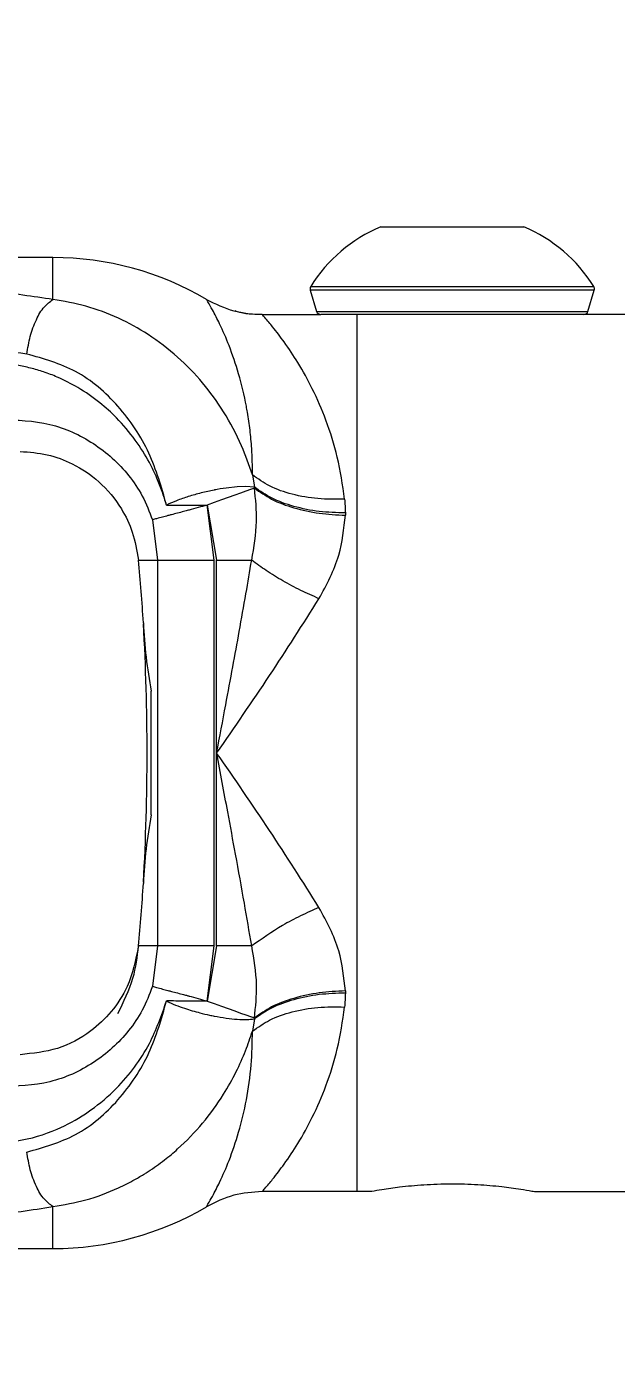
# Model space of a CAD drawing. Header units: feet. Extents: x -21 to 5170, y -254 to 1413.
# Drawn here: x 1856.008 to 1857.304, y 48.588 to 51.537 of the extents above; entities that cross this region are included whole.
import ezdxf
from ezdxf import colors
from ezdxf.entities.mleader import LeaderData, LeaderLine
from ezdxf.math import Vec2, Vec3

# ---------------------------------------------------------------- set-up
doc = ezdxf.new("R2010")
doc.units = ezdxf.units.FT
doc.header["$MEASUREMENT"] = 0
doc.layers.add('ATI CENTER SUPPORT', color=7, linetype='Continuous')
doc.layers.add('G-ANNO-TEXT', color=1, linetype='Continuous')
doc.styles.add('NEI-A', font='arial.ttf')

msp = doc.modelspace()

# ---------------------------------------------------------------- leaders
at = {"layer": 'G-ANNO-TEXT'}
ml = msp.add_multileader_mtext('Standard', dxfattribs=at)
ml.set_content('(TYP.) DC STRINGS FROM TRACKER TABLES ', color=256, style='NEI-A')
ml.set_leader_properties()
ml.build(insert=Vec2(0, 0))
ml.multileader.update_dxf_attribs({"dogleg_length": 0.89968, "arrow_head_size": 3})
ctx = ml.context
ctx.base_point, ctx.char_height, ctx.arrow_head_size, ctx.landing_gap_size, ctx.plane_origin = Vec3(1874.6988, 43.81809), 2, 3, 1.53573, Vec3(1922.73585, 88.3542)
notes = []
notes.append((ctx, [(0, (1, 1, 0), (1873.79912, 43.81809), (1, 0), 0.89968, [(0, [(1854.93558, 59.43313)], 0, [])])]))
ctx.mtext.insert, ctx.mtext.width, ctx.mtext.flow_direction = Vec3(1876.23453, 44.83514), 33.7171351, 5
ctx.mtext.has_bg_fill, ctx.mtext.bg_color, ctx.mtext.bg_scale_factor, ctx.mtext.bg_transparency, ctx.mtext.use_window_bg_color = 1, -1073741824, 1.5, 0, 1
for ctx, leaders in notes:
    for number, flags, end, landing, length, lines in leaders:
        leader = LeaderData()
        leader.index, (leader.has_last_leader_line, leader.has_dogleg_vector, leader.attachment_direction) = number, flags
        leader.last_leader_point, leader.dogleg_vector, leader.dogleg_length = Vec3(end), Vec3(landing), length
        for number, points, colour, breaks in lines:
            line = LeaderLine()
            line.index, line.vertices, line.color, line.breaks = number, Vec3.list(points), colors.encode_raw_color(colour), breaks
            leader.lines.append(line)
        ctx.leaders.append(leader)

# ---------------------------------------------------------------- next in the draw order: linework, layer by layer
at = {"layer": 'ATI CENTER SUPPORT', "color": 8, "linetype": 'Continuous', "lineweight": 15}
for p, q in [((1856.7862, 51.09696), (1857.10074, 51.09696)), ((1856.06518, 51.02942), (1855.40804, 51.02942)), ((1856.06518, 50.93717), (1856.06518, 51.02942)), ((1856.63215, 50.96559), (1857.25478, 50.96559)), ((1856.63111, 50.95777), (1856.64496, 50.9109)), ((1857.25583, 50.95777), (1856.63111, 50.95777)), ((1857.24198, 50.9109), (1857.25583, 50.95777)), ((1856.52538, 50.90399), (1856.65421, 50.90399)), ((1856.64496, 50.9109), (1857.24198, 50.9109)), ((1859.29771, 50.90399), (1856.65421, 50.90399)), ((1856.73455, 48.97429), (1856.73455, 50.90399)), ((1856.50404, 50.55113), (1856.50835, 50.52402)), ((1856.50835, 50.52197), (1856.50835, 50.52402)), ((1856.42005, 50.36367), (1856.40411, 50.48509)), ((1856.40433, 50.48482), (1856.42532, 50.36367)), ((1856.70838, 50.46736), (1856.70838, 50.46257)), ((1856.284, 50.45237), (1856.29555, 50.36367)), ((1856.25327, 50.36367), (1856.42005, 50.36367)), ((1856.29555, 50.36367), (1856.29555, 49.5146)), ((1856.42005, 49.5146), (1856.42005, 50.36367)), ((1856.42532, 49.5146), (1856.42532, 50.36367)), ((1856.42532, 50.36367), (1856.50231, 50.36367)), ((1856.28135, 49.80313), (1856.28135, 50.07515)), ((1856.42005, 49.5146), (1856.25327, 49.5146)), ((1856.29555, 49.5146), (1856.284, 49.4259)), ((1856.40411, 49.39318), (1856.42005, 49.5146)), ((1856.42532, 49.5146), (1856.40433, 49.39345)), ((1856.50231, 49.5146), (1856.42532, 49.5146)), ((1856.70838, 49.4157), (1856.70838, 49.41091)), ((1856.50835, 49.35425), (1856.50404, 49.32714)), ((1856.50835, 49.35425), (1856.50835, 49.3563)), ((1856.7649, 48.97429), (1856.52538, 48.97429)), ((1857.12438, 48.97429), (1859.29771, 48.97429)), ((1856.06518, 48.84885), (1856.06518, 48.9411)), ((1855.40804, 48.84885), (1856.06518, 48.84885))]:
    msp.add_line(p, q, dxfattribs=at)
at = {"layer": 'ATI CENTER SUPPORT', "color": 8, "linetype": 'Continuous', "lineweight": 15, "flags": 128}
for points in [[(1856.50835, 50.52197), (1856.49989, 50.51895), (1856.48971, 50.51532), (1856.47798, 50.51113), (1856.46492, 50.50646), (1856.45076, 50.5014), (1856.43575, 50.49604), (1856.42019, 50.49048), (1856.40433, 50.48482)], [(1856.50835, 50.52402), (1856.48851, 50.52548), (1856.47076, 50.52486), (1856.44616, 50.52227), (1856.43319, 50.52028), (1856.42664, 50.51913), (1856.42336, 50.51853), (1856.42173, 50.51822), (1856.42091, 50.51806), (1856.42032, 50.51792), (1856.42016, 50.5179), (1856.42013, 50.5179), (1856.42011, 50.51791)], [(1856.40433, 49.39345), (1856.42019, 49.38779), (1856.43575, 49.38223), (1856.45076, 49.37687), (1856.46492, 49.37181), (1856.47798, 49.36715), (1856.48971, 49.36296), (1856.49989, 49.35932), (1856.50835, 49.3563)]]:
    msp.add_lwpolyline(points, dxfattribs=at)
at = {"layer": 'ATI CENTER SUPPORT', "color": 8, "linetype": 'Continuous', "lineweight": 15}
for centre, radius, start, end in [((1856.91396, 50.79114), 0.33143, 112.67391, 148.2419), ((1856.97302, 50.79119), 0.33137, 31.75485, 67.32933), ((1856.06517, 50.36366), 0.66575, 59.49746, 89.99959), ((1856.64034, 50.96051), 0.00964, 148.23064, 196.51823), ((1857.24657, 50.9605), 0.00966, 343.57857, 31.7378), ((1856.65422, 50.91363), 0.00965, 196.46921, 269.99037), ((1857.23272, 50.91363), 0.00965, 270.00963, 343.53079), ((1853.02986, 50.04045), 3.23957, 3.28252, 5.72613), ((1857.34271, 50.27283), 1.07961, 182.48922, 190.55094), ((1851.20107, 49.93914), 5.07117, 356.78493, 3.21507), ((1857.3427, 49.60544), 1.0796, 169.44903, 177.51078), ((1853.02984, 49.83783), 3.23959, 354.27389, 356.7175), ((1856.06518, 49.51461), 0.66575, 270.00021, 300.50065)]:
    msp.add_arc(centre, radius, start, end, dxfattribs=at)
for points, knots in [([(1856.06518, 50.93717), (1856.02131, 50.9436), (1855.94518, 50.95474), (1855.84749, 50.96351), (1855.77318, 50.9688), (1855.71103, 50.97223), (1855.65015, 50.97478), (1855.56787, 50.97724), (1855.46432, 50.97854), (1855.34044, 50.97731), (1855.21726, 50.97359), (1855.13577, 50.96831), (1855.09436, 50.96564)], [0, 0, 0, 0, 0.1366654, 0.2371398, 0.3023047, 0.3663392, 0.4290226, 0.4901704, 0.6201185, 0.7482612, 0.8720844, 1, 1, 1, 1]), ([(1856.00776, 50.81707), (1856.00988, 50.8301), (1856.0141, 50.85606), (1856.02721, 50.89108), (1856.04303, 50.92024), (1856.05857, 50.93212), (1856.06518, 50.93717)], [0, 0, 0, 0, 0.288569, 0.5749032, 0.8192573, 1, 1, 1, 1]), ([(1856.50404, 50.55113), (1856.49651, 50.57266), (1856.47966, 50.62088), (1856.443, 50.68921), (1856.39568, 50.75486), (1856.34006, 50.81249), (1856.27765, 50.86037), (1856.20938, 50.8977), (1856.13898, 50.92435), (1856.08944, 50.93296), (1856.06518, 50.93717)], [0, 0, 0, 0, 0.11077333, 0.24811088, 0.3752172, 0.50318201, 0.63615884, 0.75597721, 0.88046911, 1, 1, 1, 1]), ([(1856.50404, 50.55113), (1856.50402, 50.56089), (1856.50399, 50.58034), (1856.50236, 50.61326), (1856.49903, 50.64951), (1856.49454, 50.68041), (1856.48713, 50.72193), (1856.47525, 50.77141), (1856.45488, 50.83189), (1856.43464, 50.87859), (1856.41848, 50.91035), (1856.40849, 50.92801), (1856.40407, 50.93552), (1856.40299, 50.93735)], [0, 0, 0, 0, 0.0724689, 0.1443743, 0.2446658, 0.3426391, 0.3761157, 0.5577768, 0.7198114, 0.8493606, 0.9353, 0.9842305, 1, 1, 1, 1]), ([(1856.40299, 50.93735), (1856.42259, 50.92756), (1856.46118, 50.90829), (1856.50421, 50.9054), (1856.52538, 50.90399)], [0, 0, 0, 0, 0.50786415, 1, 1, 1, 1]), ([(1856.52538, 50.90399), (1856.50619, 50.90414), (1856.4858, 50.9043), (1856.46708, 50.91141), (1856.46598, 50.91183)], [0, 0, 0, 0, 0.9409931, 1, 1, 1, 1]), ([(1856.7066, 50.49795), (1856.70216, 50.52892), (1856.69369, 50.58789), (1856.66803, 50.66891), (1856.63813, 50.73817), (1856.60647, 50.79541), (1856.57659, 50.84048), (1856.55177, 50.87306), (1856.53524, 50.89283), (1856.52739, 50.90171), (1856.52538, 50.90399)], [0, 0, 0, 0, 0.2074684, 0.3950883, 0.5623922, 0.707923, 0.8289197, 0.9212576, 0.9798376, 1, 1, 1, 1]), ([(1856.00776, 50.81707), (1855.9384, 50.82666), (1855.79565, 50.84641), (1855.57604, 50.85539), (1855.35213, 50.85698), (1855.20255, 50.84823), (1855.1284, 50.84389)], [0, 0, 0, 0, 0.2381697, 0.490197, 0.7472647, 1, 1, 1, 1]), ([(1856.31508, 50.48451), (1856.30401, 50.52346), (1856.28162, 50.60222), (1856.21326, 50.70474), (1856.12079, 50.78521), (1856.04472, 50.80665), (1856.00776, 50.81707)], [0, 0, 0, 0, 0.25232951, 0.51018012, 0.76194868, 1, 1, 1, 1]), ([(1856.31508, 50.48451), (1856.31201, 50.49461), (1856.30587, 50.51478), (1856.29339, 50.54611), (1856.27485, 50.58451), (1856.24629, 50.62998), (1856.2092, 50.67396), (1856.16666, 50.71262), (1856.12286, 50.74297), (1856.08066, 50.76449), (1856.04543, 50.77795), (1856.01606, 50.78658), (1855.98268, 50.79355), (1855.94479, 50.79817), (1855.9168, 50.79753), (1855.90288, 50.79721)], [0, 0, 0, 0, 0.0566662, 0.1131825, 0.1808773, 0.285419, 0.4006003, 0.4886264, 0.5934316, 0.6856897, 0.7422921, 0.7957348, 0.849838, 0.9253121, 1, 1, 1, 1]), ([(1855.94939, 50.67271), (1855.98619, 50.67173), (1856.05821, 50.6698), (1856.15721, 50.62435), (1856.22341, 50.56482), (1856.264, 50.50484), (1856.27723, 50.47012), (1856.28399, 50.45238)], [0, 0, 0, 0, 0.254677, 0.4984567, 0.7414499, 0.8678516, 1, 1, 1, 1]), ([(1855.99317, 50.60279), (1856.01317, 50.6012), (1856.05274, 50.59806), (1856.11244, 50.57595), (1856.17028, 50.53713), (1856.21411, 50.48382), (1856.24302, 50.42398), (1856.24972, 50.38455), (1856.25327, 50.36367)], [0, 0, 0, 0, 0.1552996, 0.3072913, 0.4889365, 0.6906041, 0.8362047, 1, 1, 1, 1]), ([(1856.7066, 50.49795), (1856.68701, 50.49765), (1856.64817, 50.49706), (1856.59256, 50.50702), (1856.54293, 50.52352), (1856.51631, 50.54242), (1856.50404, 50.55113)], [0, 0, 0, 0, 0.2743567, 0.5439125, 0.7898923, 1, 1, 1, 1]), ([(1856.50231, 50.36367), (1856.50733, 50.39203), (1856.51664, 50.44458), (1856.51096, 50.49758), (1856.50835, 50.52197)], [0, 0, 0, 0, 0.5398022, 1, 1, 1, 1]), ([(1856.70838, 50.46736), (1856.68915, 50.46791), (1856.65092, 50.46901), (1856.59635, 50.48036), (1856.54747, 50.49731), (1856.5207, 50.51559), (1856.50835, 50.52402)], [0, 0, 0, 0, 0.27253167, 0.54165932, 0.78856702, 1, 1, 1, 1]), ([(1856.50835, 50.52197), (1856.5207, 50.51342), (1856.54746, 50.49487), (1856.59631, 50.47728), (1856.65086, 50.46514), (1856.68914, 50.46343), (1856.70838, 50.46257)], [0, 0, 0, 0, 0.2117831, 0.4589788, 0.7280398, 1, 1, 1, 1]), ([(1856.42011, 50.51791), (1856.41043, 50.51586), (1856.39119, 50.51178), (1856.3635, 50.50382), (1856.33794, 50.49519), (1856.32229, 50.48812), (1856.31497, 50.48482)], [0, 0, 0, 0, 0.2685213, 0.5338889, 0.7820089, 1, 1, 1, 1]), ([(1856.7066, 50.49795), (1856.70706, 50.49288), (1856.70799, 50.4827), (1856.70825, 50.47249), (1856.70838, 50.46736)], [0, 0, 0, 0, 0.4985896, 1, 1, 1, 1]), ([(1856.40442, 50.48475), (1856.39116, 50.48098), (1856.37745, 50.47708), (1856.36011, 50.47255), (1856.34717, 50.46912), (1856.3322, 50.46516), (1856.31679, 50.46107), (1856.30591, 50.45819), (1856.29448, 50.45516), (1856.28704, 50.45319), (1856.28399, 50.45238)], [0, 0, 0, 0, 0.3315718, 0.3430207, 0.4312031, 0.6534231, 0.7156293, 0.8146898, 0.9242315, 1, 1, 1, 1]), ([(1856.31508, 50.48451), (1856.32868, 50.48465), (1856.35846, 50.48495), (1856.38824, 50.48482), (1856.40442, 50.48475)], [0, 0, 0, 0, 0.4564928, 1, 1, 1, 1]), ([(1856.65036, 50.27876), (1856.66725, 50.30996), (1856.69847, 50.36761), (1856.70526, 50.43269), (1856.70838, 50.46257)], [0, 0, 0, 0, 0.5409691, 1, 1, 1, 1]), ([(1856.42532, 49.93914), (1856.43201, 49.97455), (1856.44394, 50.03776), (1856.46056, 50.12699), (1856.47543, 50.20842), (1856.48936, 50.28668), (1856.49816, 50.33901), (1856.50231, 50.36367)], [0, 0, 0, 0, 0.2505758, 0.4473057, 0.6310284, 0.8261528, 1, 1, 1, 1]), ([(1856.65036, 50.27876), (1856.63693, 50.28473), (1856.60991, 50.29672), (1856.57125, 50.31755), (1856.535, 50.33953), (1856.51289, 50.35586), (1856.50231, 50.36367)], [0, 0, 0, 0, 0.25752022, 0.51818985, 0.76949198, 1, 1, 1, 1]), ([(1856.42532, 49.93914), (1856.46452, 49.99567), (1856.54193, 50.10729), (1856.61453, 50.2221), (1856.65036, 50.27876)], [0, 0, 0, 0, 0.5064535, 1, 1, 1, 1]), ([(1856.50231, 49.5146), (1856.49702, 49.5459), (1856.48565, 49.61322), (1856.46787, 49.7116), (1856.44748, 49.82181), (1856.43346, 49.89605), (1856.42532, 49.93914)], [0, 0, 0, 0, 0.22071323, 0.47466309, 0.69513953, 1, 1, 1, 1]), ([(1856.65036, 49.59951), (1856.61453, 49.65617), (1856.54193, 49.77098), (1856.46452, 49.8826), (1856.42532, 49.93914)], [0, 0, 0, 0, 0.4935462, 1, 1, 1, 1]), ([(1856.65036, 49.59951), (1856.63672, 49.59342), (1856.60943, 49.58124), (1856.55898, 49.55449), (1856.52452, 49.53024), (1856.50231, 49.5146)], [0, 0, 0, 0, 0.2619917, 0.5240982, 1, 1, 1, 1]), ([(1856.70838, 49.4157), (1856.70527, 49.44557), (1856.69848, 49.51065), (1856.66725, 49.56831), (1856.65036, 49.59951)], [0, 0, 0, 0, 0.4588699, 1, 1, 1, 1]), ([(1856.25327, 49.5146), (1856.24709, 49.48393), (1856.2366, 49.43179), (1856.19559, 49.3695), (1856.14484, 49.32109), (1856.07629, 49.28401), (1856.02092, 49.27833), (1855.99318, 49.27549)], [0, 0, 0, 0, 0.2410028, 0.4096177, 0.5701892, 0.7846719, 1, 1, 1, 1]), ([(1856.20821, 49.36641), (1856.22088, 49.39181), (1856.24429, 49.43876), (1856.2507, 49.49074), (1856.25365, 49.5146)], [0, 0, 0, 0, 0.5410332, 1, 1, 1, 1]), ([(1856.50835, 49.3563), (1856.51096, 49.38068), (1856.51665, 49.43368), (1856.50734, 49.48623), (1856.50231, 49.5146)], [0, 0, 0, 0, 0.46003257, 1, 1, 1, 1]), ([(1856.28399, 49.42589), (1856.27723, 49.40815), (1856.264, 49.37343), (1856.22341, 49.31346), (1856.15721, 49.25392), (1856.05821, 49.20847), (1855.98619, 49.20654), (1855.94939, 49.20556)], [0, 0, 0, 0, 0.1321485, 0.2585501, 0.5015432, 0.745323, 1, 1, 1, 1]), ([(1856.28399, 49.42589), (1856.28704, 49.42509), (1856.29448, 49.42311), (1856.30591, 49.42008), (1856.31679, 49.4172), (1856.3322, 49.41312), (1856.34634, 49.40937), (1856.35882, 49.40607), (1856.36282, 49.40501), (1856.37745, 49.40119), (1856.39116, 49.39729), (1856.40442, 49.39352)], [0, 0, 0, 0, 0.07576956, 0.18534734, 0.28440761, 0.3465769, 0.56879734, 0.63636475, 0.65697947, 0.66842816, 1, 1, 1, 1]), ([(1856.70838, 49.4157), (1856.68914, 49.41484), (1856.65086, 49.41313), (1856.59631, 49.40099), (1856.54746, 49.3834), (1856.5207, 49.36485), (1856.50835, 49.3563)], [0, 0, 0, 0, 0.2719602, 0.5410212, 0.788217, 1, 1, 1, 1]), ([(1856.70838, 49.41091), (1856.68911, 49.41035), (1856.65083, 49.40925), (1856.59622, 49.39788), (1856.5474, 49.38092), (1856.52067, 49.36266), (1856.50835, 49.35425)], [0, 0, 0, 0, 0.2730923, 0.5423919, 0.7890435, 1, 1, 1, 1]), ([(1856.70838, 49.41091), (1856.70825, 49.40578), (1856.70799, 49.39557), (1856.70706, 49.3854), (1856.7066, 49.38032)], [0, 0, 0, 0, 0.5014289, 1, 1, 1, 1]), ([(1855.90288, 49.08106), (1855.93083, 49.08138), (1855.98949, 49.08203), (1856.06905, 49.10671), (1856.12132, 49.13482), (1856.16512, 49.1648), (1856.21852, 49.21076), (1856.27925, 49.29137), (1856.30393, 49.3619), (1856.31508, 49.39376)], [0, 0, 0, 0, 0.1497345, 0.3142247, 0.4415441, 0.4677317, 0.5996258, 0.8191518, 1, 1, 1, 1]), ([(1856.00776, 49.0612), (1856.04472, 49.07162), (1856.12079, 49.09306), (1856.21326, 49.17353), (1856.28162, 49.27605), (1856.30401, 49.35481), (1856.31508, 49.39376)], [0, 0, 0, 0, 0.2380513, 0.4898198, 0.7476705, 1, 1, 1, 1]), ([(1856.31497, 49.39346), (1856.32157, 49.39045), (1856.3346, 49.38453), (1856.35915, 49.3758), (1856.38409, 49.36844), (1856.40426, 49.36366), (1856.41482, 49.36142), (1856.41834, 49.36072), (1856.42011, 49.36036)], [0, 0, 0, 0, 0.19678, 0.3884768, 0.706829, 0.9024952, 0.9510053, 1, 1, 1, 1]), ([(1856.40442, 49.39352), (1856.38824, 49.39345), (1856.35846, 49.39332), (1856.32868, 49.39362), (1856.31508, 49.39376)], [0, 0, 0, 0, 0.5435072, 1, 1, 1, 1]), ([(1856.50404, 49.32714), (1856.51631, 49.33585), (1856.54293, 49.35474), (1856.59256, 49.37125), (1856.64817, 49.38121), (1856.68701, 49.38062), (1856.7066, 49.38032)], [0, 0, 0, 0, 0.2101091, 0.4560892, 0.7256444, 1, 1, 1, 1]), ([(1856.52538, 48.97428), (1856.52739, 48.97656), (1856.53524, 48.98544), (1856.55177, 49.00521), (1856.57659, 49.03779), (1856.60647, 49.08286), (1856.63813, 49.1401), (1856.66803, 49.20936), (1856.69369, 49.29038), (1856.70216, 49.34936), (1856.7066, 49.38032)], [0, 0, 0, 0, 0.0201622, 0.0787424, 0.1710807, 0.292077, 0.4376082, 0.6049116, 0.792531, 1, 1, 1, 1]), ([(1856.42011, 49.36036), (1856.42887, 49.35878), (1856.44563, 49.35575), (1856.46953, 49.35329), (1856.49027, 49.35229), (1856.50279, 49.35365), (1856.50835, 49.35425)], [0, 0, 0, 0, 0.3005365, 0.5751168, 0.8115121, 1, 1, 1, 1]), ([(1856.06518, 48.9411), (1856.08944, 48.94531), (1856.13898, 48.95391), (1856.19888, 48.97664), (1856.24125, 48.99804), (1856.2625, 49.01059), (1856.27841, 49.02071), (1856.29297, 49.03058), (1856.3101, 49.04331), (1856.32546, 49.05568), (1856.3549, 49.08115), (1856.39566, 49.12343), (1856.43774, 49.18158), (1856.46796, 49.23583), (1856.48897, 49.28245), (1856.49919, 49.31276), (1856.50404, 49.32714)], [0, 0, 0, 0, 0.1194941, 0.2439475, 0.3094178, 0.3501465, 0.3638135, 0.4010595, 0.4356193, 0.4675456, 0.4968754, 0.6248058, 0.7518687, 0.8446194, 0.9262566, 1, 1, 1, 1]), ([(1856.40299, 48.94092), (1856.40407, 48.94276), (1856.4085, 48.95027), (1856.41849, 48.96794), (1856.43464, 48.9997), (1856.45488, 49.04639), (1856.47529, 49.10689), (1856.492, 49.17718), (1856.50263, 49.25172), (1856.50358, 49.30237), (1856.50404, 49.32714)], [0, 0, 0, 0, 0.0157889, 0.0647709, 0.1507312, 0.2802293, 0.442346, 0.6240976, 0.8161387, 1, 1, 1, 1]), ([(1856.06518, 48.9411), (1856.05857, 48.94615), (1856.04303, 48.95803), (1856.02721, 48.9872), (1856.0141, 49.02221), (1856.00988, 49.04817), (1856.00776, 49.0612)], [0, 0, 0, 0, 0.1807426, 0.4250966, 0.7114306, 1, 1, 1, 1]), ([(1856.7649, 48.97472), (1856.76547, 48.97483), (1856.77335, 48.97629), (1856.79427, 48.97988), (1856.83222, 48.98526), (1856.88287, 48.99002), (1856.94026, 48.99202), (1856.99767, 48.9904), (1857.0489, 48.98594), (1857.08856, 48.98054), (1857.11244, 48.9765), (1857.12253, 48.97463), (1857.12438, 48.97429)], [0, 0, 0, 0, 0.004802, 0.0665089, 0.1760795, 0.3228139, 0.4883718, 0.6523039, 0.7990866, 0.9148313, 0.9844097, 1, 1, 1, 1]), ([(1856.52538, 48.97428), (1856.50421, 48.97287), (1856.46118, 48.96998), (1856.42259, 48.95071), (1856.40299, 48.94092)], [0, 0, 0, 0, 0.4921361, 1, 1, 1, 1]), ([(1855.09436, 48.91264), (1855.13577, 48.90996), (1855.21726, 48.90468), (1855.34044, 48.90097), (1855.46432, 48.89973), (1855.5882, 48.90129), (1855.71235, 48.90569), (1855.80898, 48.9117), (1855.88321, 48.91804), (1855.93635, 48.9234), (1855.99812, 48.93073), (1856.04194, 48.9375), (1856.06518, 48.9411)], [0, 0, 0, 0, 0.1279145, 0.2517365, 0.3798827, 0.5098251, 0.6336529, 0.7628474, 0.8082458, 0.8633236, 0.9275049, 1, 1, 1, 1])]:
    msp.add_open_spline(points, degree=3, knots=knots, dxfattribs=at)

doc.saveas('drawing.dxf')
